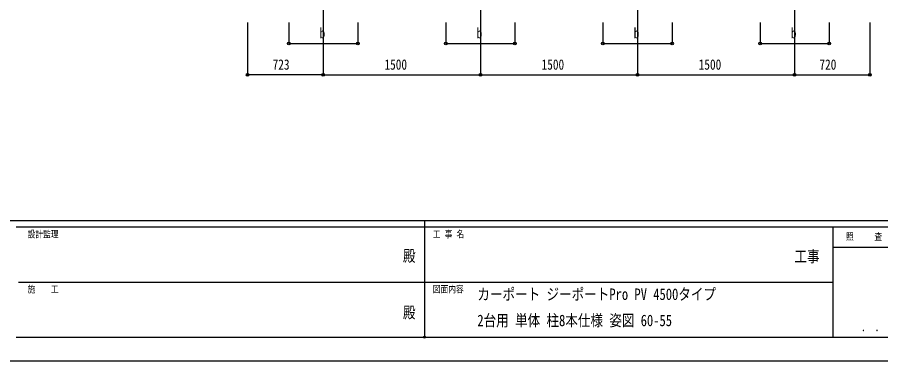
# Model space of a CAD drawing. Units: millimetres, scale not verified. Extents: x -12615 to 12615, y -8910 to 8910.
# Drawn here: x -3904 to 4341, y -8910 to -5632 of the extents above; entities that cross this region are included whole.
import ezdxf
from ezdxf.enums import TextEntityAlignment as Align

# ---------------------------------------------------------------- set-up
doc = ezdxf.new("R2010")
doc.units = ezdxf.units.MM
doc.header["$LTSCALE"] = 40
doc.header["$PDMODE"] = 32
doc.header["$PDSIZE"] = 20
for name, color, linetype in [('0-2_USER1', 3, 'Continuous'), ('0-3_YKK_12', 2, 'Continuous'), ('0-6_YKK_D', 6, 'Continuous'), ('0-7_YKK_ZWAK', 7, 'Continuous')]:
    doc.layers.add(name, color=color, linetype=linetype)
doc.styles.add('ＭＳ ゴシック', font='')
doc.styles.get('ＭＳ ゴシック').set_extended_font_data('MS Gothic')

msp = doc.modelspace()

# ---------------------------------------------------------------- linework, layer by layer
at = {"layer": '0-3_YKK_12'}
for p, q in [((-981.66, -5332.18), (-981.66, -5832.18)), ((518.34, -5332.18), (518.34, -5832.18)), ((2018.34, -5332.18), (2018.34, -5832.18)), ((3518.34, -5332.18), (3518.34, -5832.18))]:
    msp.add_line(p, q, dxfattribs=at)
at = {"layer": '0-6_YKK_D'}
for p, q in [((-1704.26, -5682.18), (-1704.26, -6183.18)), ((-1311.66, -5682.18), (-1311.66, -5883.18)), ((-651.66, -5682.18), (-651.66, -5883.18)), ((188.34, -5682.18), (188.34, -5883.18)), ((848.34, -5682.18), (848.34, -5883.18)), ((1688.34, -5682.18), (1688.34, -5883.18)), ((2348.34, -5682.18), (2348.34, -5883.18)), ((3188.34, -5682.18), (3188.34, -5883.18)), ((3848.34, -5682.18), (3848.34, -5883.18)), ((4237.85, -5682.18), (4237.85, -6183.18)), ((-981.66, -5833.18), (-981.66, -6183.18)), ((-981.66, -5833.18), (-981.66, -6183.18)), ((518.34, -5833.18), (518.34, -6183.18)), ((518.34, -5833.18), (518.34, -6183.18)), ((2018.34, -5833.18), (2018.34, -6183.18)), ((2018.34, -5833.18), (2018.34, -6183.18)), ((3518.34, -5833.18), (3518.34, -6183.18)), ((3518.34, -5833.18), (3518.34, -6183.18)), ((-1311.66, -5882.18), (-651.66, -5882.18)), ((188.34, -5882.18), (848.34, -5882.18)), ((1688.34, -5882.18), (2348.34, -5882.18)), ((3188.34, -5882.18), (3848.34, -5882.18)), ((-981.66, -6182.18), (-1704.26, -6182.18)), ((-981.66, -6182.18), (518.34, -6182.18)), ((518.34, -6182.18), (2018.34, -6182.18)), ((2018.34, -6182.18), (3518.34, -6182.18)), ((3518.34, -6182.18), (4237.85, -6182.18))]:
    msp.add_line(p, q, dxfattribs=at)
for centre in [(-1311.66, -5882.18), (-651.66, -5882.18), (188.34, -5882.18), (848.34, -5882.18), (1688.34, -5882.18), (2348.34, -5882.18), (3188.34, -5882.18), (3848.34, -5882.18), (-1704.26, -6182.18), (-981.66, -6182.18), (-981.66, -6182.18), (518.34, -6182.18), (518.34, -6182.18), (2018.34, -6182.18), (2018.34, -6182.18), (3518.34, -6182.18), (3518.34, -6182.18), (4237.85, -6182.18)]:
    msp.add_circle(centre, 12.75, dxfattribs=at)
at = {"layer": '0-7_YKK_ZWAK'}
for p, q in [((11685.06, -7575), (-11714.94, -7575)), ((-14.94, -7575), (-14.94, -8685)), ((-14.94, -7635), (-3914.94, -7635)), ((3885.06, -7635), (-14.94, -7635)), ((5955.06, -7830), (3885.06, -7830)), ((-3892.44, -8160), (-14.94, -8160)), ((-14.94, -8160), (3885.06, -8160)), ((-3914.94, -8685), (-14.94, -8685)), ((-14.94, -8685), (3885.06, -8685)), ((3885.06, -8685), (5955.06, -8685))]:
    msp.add_line(p, q, dxfattribs=at)
msp.add_lwpolyline([(-12615, -8910), (12615, -8910), (12615, 8910), (-12615, 8910)], close=True, dxfattribs=at)
msp.add_lwpolyline([(5955.06, -7635), (3885.06, -7635), (3885.06, -8685)], dxfattribs=at)
msp.add_point((-14.94, -8685), dxfattribs=at)

# ---------------------------------------------------------------- texts
at = {"layer": '0-2_USER1', "style": 'ＭＳ ゴシック', "width": 0.8}
for s, p in [('カーポート ジーポートPro PV 4500タイプ\u3000', (489.47, -8363.23)), ('2台用 単体 柱8本仕様 姿図 60-55', (489.47, -8613.23))]:
    msp.add_text(s, height=110, dxfattribs=at).set_placement(p, align=Align.BOTTOM_LEFT)
at = {"layer": '0-6_YKK_D', "style": 'ＭＳ ゴシック', "width": 0.8}
for s, p in [('b', (-1017.66, -5862.18)), ('b', (482.34, -5862.18)), ('b', (1982.34, -5862.18)), ('b', (3482.34, -5862.18)), ('723', (-1465.36, -6162.18)), ('1500', (-397.26, -6162.18)), ('1500', (1102.74, -6162.18)), ('1500', (2602.74, -6162.18)), ('720', (3755.7, -6162.18))]:
    msp.add_text(s, height=98.97, dxfattribs=at).set_placement(p, align=Align.BOTTOM_LEFT)
at = {"layer": '0-7_YKK_ZWAK', "style": 'ＭＳ ゴシック', "width": 0.8}
for s, height, p in [('設計監理', 65.98, (-3804.94, -7755)), ('工 事 名', 65.98, (63.81, -7755)), ('照     査', 65.98, (4009.26, -7777.5)), ('殿', 110, (-221, -7997.5)), ('工事', 110, (3517, -8002.39)), ('施\u3000\u3000工', 65.98, (-3804.94, -8280)), ('図面内容', 65.98, (63.81, -8280)), ('殿', 110, (-221, -8537.5)), ('． ．', 77.75, (4155, -8653.06))]:
    msp.add_text(s, height=height, dxfattribs=at).set_placement(p, align=Align.BOTTOM_LEFT)

doc.saveas('drawing.dxf')
